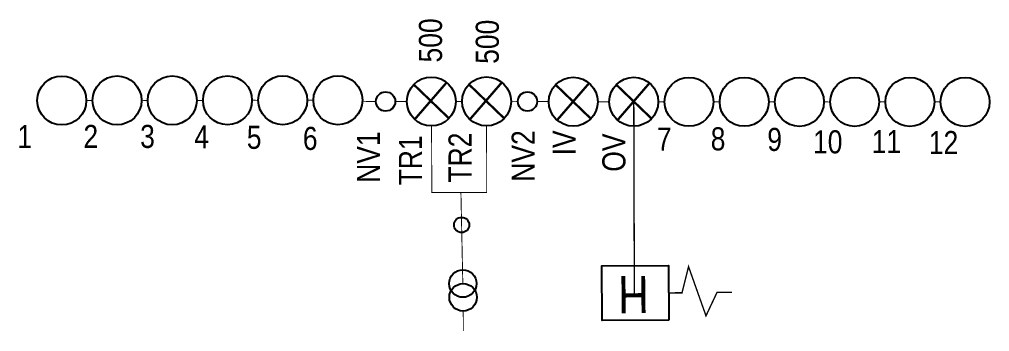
# Model space of a CAD drawing. Extents: x -24 to 1655, y -25 to 61.
# Drawn here: x 739.79 to 760.81, y 45.26 to 52.03 of the extents above; entities that cross this region are included whole.
import ezdxf

# ---------------------------------------------------------------- set-up
doc = ezdxf.new("R2010")
doc.units = 0
doc.header["$MEASUREMENT"] = 0
doc.layers.add('PREVIEW_DESTINATION', color=7, linetype='Continuous')
doc.styles.add('TECHBASE_ARIAL_NOVA_LIGHT', font='ArialNova-Light.ttf')

# ---------------------------------------------------------------- blocks, each defined once
blk = doc.blocks.new('TB_12 RICHTINGEN LS REK__40955691265E_CB7427F3_ANL1')
at = {"color": 6}
for points, const_width in [([(-0.915, -0.11), (-1.679, 0.625)], 0.05), ([(-1.646, -0.141), (-0.952, 0.661)], 0.05), ([(0.281, -0.109), (-0.482, 0.626)], 0.05), ([(-0.449, -0.14), (0.244, 0.662)], 0.05), ([(2.169, -0.126), (1.406, 0.609)], 0.05), ([(1.439, -0.157), (2.133, 0.645)], 0.05), ([(3.481, -0.122), (2.717, 0.613)], 0.05), ([(2.751, -0.153), (3.444, 0.649)], 0.05), ([(-8.625, 0.267), (-8.762, 0.269)], 0.02), ([(-7.429, 0.268), (-7.565, 0.271)], 0.02), ([(-6.232, 0.27), (-6.368, 0.27)], 0.02), ([(-5.036, 0.271), (-5.172, 0.273)], 0.02), ([(-3.839, 0.272), (-3.975, 0.274)], 0.02), ([(-2.496, 0.247), (-2.78, 0.249)], 0.02), ([(-1.816, 0.245), (-2.067, 0.247)], 0.02), ([(-0.619, 0.246), (-0.756, 0.248)], 0.02), ([(0.588, 0.248), (0.441, 0.25)], 0.02), ([(1.258, 0.246), (1.006, 0.247)], 0.02), ([(2.569, 0.24), (2.318, 0.241)], 0.02), ([(3.766, 0.238), (3.629, 0.241)], 0.02), ([(4.962, 0.236), (4.826, 0.238)], 0.02), ([(6.159, 0.236), (6.022, 0.238)], 0.02), ([(7.355, 0.235), (7.219, 0.237)], 0.02), ([(8.552, 0.236), (8.415, 0.238)], 0.02), ([(9.748, 0.236), (9.612, 0.238)], 0.02), ([(-0.089, -0.282), (-0.087, -1.725), (-1.276, -1.729), (-1.281, -0.284), (-1.276, -1.729), (-0.645, -1.727), (-0.604, -3.701)], 0.02), ([(-0.594, -4.294), (-0.593, -4.731)], 0.02)]:
    blk.add_lwpolyline(points, dxfattribs=dict(at, const_width=const_width))
at = {"color": 6, "linetype": 'Continuous', "const_width": 0.03}
for points in [[(3.112, -3.931), (3.1, 0.24)], [(5.225, -3.889), (4.904, -3.89), (4.664, -4.399), (4.286, -3.333), (4.144, -3.901), (3.855, -3.902)]]:
    blk.add_lwpolyline(points, dxfattribs=at)
at = {"color": 6}
blk.add_lwpolyline([(3.858, -4.492), (2.413, -4.498), (2.408, -3.317), (3.853, -3.312)], close=True, dxfattribs=at)
for centre, radius in [((-9.292, 0.267), 0.53), ((-8.095, 0.269), 0.53), ((-6.899, 0.27), 0.53), ((-5.702, 0.271), 0.53), ((-4.506, 0.272), 0.53), ((-3.309, 0.273), 0.53), ((-1.286, 0.246), 0.53), ((-0.089, 0.248), 0.53), ((1.788, 0.241), 0.53), ((3.099, 0.24), 0.53), ((4.296, 0.238), 0.53), ((5.492, 0.238), 0.53), ((6.689, 0.237), 0.53), ((7.885, 0.236), 0.53), ((9.082, 0.236), 0.53), ((10.278, 0.236), 0.53), ((-2.277, 0.245), 0.209), ((0.797, 0.246), 0.209), ((-0.63, -2.43), 0.165), ((-0.604, -3.701), 0.297), ((-0.599, -3.998), 0.297)]:
    blk.add_circle(centre, radius, dxfattribs=at)
at = {"color": 6, "attachment_point": 1, "style": 'TECHBASE_ARIAL_NOVA_LIGHT'}
for s, width, gutter_width, insert, char_height, rotation in [('500', 0.80676, 2.5, (-1.555, 1.092), 0.5, 90), ('500', 0.80676, 2.5, (-0.324, 1.062), 0.5, 90), ('H', 1.0698, 4.021, (3.43, -4.337), 0.804, 180.6213)]:
    blk.add_mtext_dynamic_manual_height_columns(s, width=width, gutter_width=gutter_width, heights=[0], dxfattribs=dict(at, insert=insert, char_height=char_height, rotation=rotation))
at = {"char_height": 0.5, "attachment_point": 3, "style": 'TECHBASE_ARIAL_NOVA_LIGHT'}
for s, insert in [('1', (-9.935, -0.263)), ('2', (-8.504, -0.262)), ('3', (-7.276, -0.261)), ('4', (-6.103, -0.268)), ('5', (-4.965, -0.281)), ('6', (-3.751, -0.304)), ('7', (3.918, -0.32)), ('8', (5.085, -0.313)), ('9', (6.311, -0.326)), ('10', (7.62, -0.378)), ('11', (8.892, -0.372)), ('12', (10.129, -0.394))]:
    blk.add_mtext_dynamic_manual_height_columns(s, width=0.66519, gutter_width=2.5, heights=[0], dxfattribs=dict(at, insert=insert))
at = {"char_height": 0.5, "attachment_point": 1, "rotation": 90, "style": 'TECHBASE_ARIAL_NOVA_LIGHT'}
for s, heights, insert in [('NV2', [0], (0.453, -1.492)), ('IV', [0.279], (1.341, -0.922)), ('NV1', [0], (-2.9, -1.516)), ('TR1', [0], (-1.989, -1.57)), ('TR2', [0], (-0.915, -1.51)), ('OV', [0], (2.418, -1.276))]:
    blk.add_mtext_dynamic_manual_height_columns(s, width=0.66519, gutter_width=2.5, heights=heights, dxfattribs=dict(at, insert=insert))
at = {"color": 6, "style": 'TECHBASE_ARIAL_NOVA_LIGHT'}
for tag, p in [('RI10', (8.118, 1.019)), ('RI11', (9.315, 1.02)), ('RI12', (10.511, 1.019)), ('RI1', (-9.057, 1.049)), ('RI2', (-7.862, 1.052)), ('RI3', (-6.664, 1.051)), ('RI4', (-5.469, 1.055)), ('RI5', (-4.272, 1.056)), ('RI6', (-3.076, 1.057)), ('RI7', (4.529, 1.022)), ('RI8', (5.725, 1.021)), ('RI9', (6.922, 1.021))]:
    blk.add_attdef(tag, p, '', height=0.5, rotation=90, dxfattribs=at)

msp = doc.modelspace()

# ---------------------------------------------------------------- block references
at = {"layer": 'PREVIEW_DESTINATION'}
msp.add_blockref('TB_12 RICHTINGEN LS REK__40955691265E_CB7427F3_ANL1', (750, 50, 2), dxfattribs=at)

doc.saveas('drawing.dxf')
